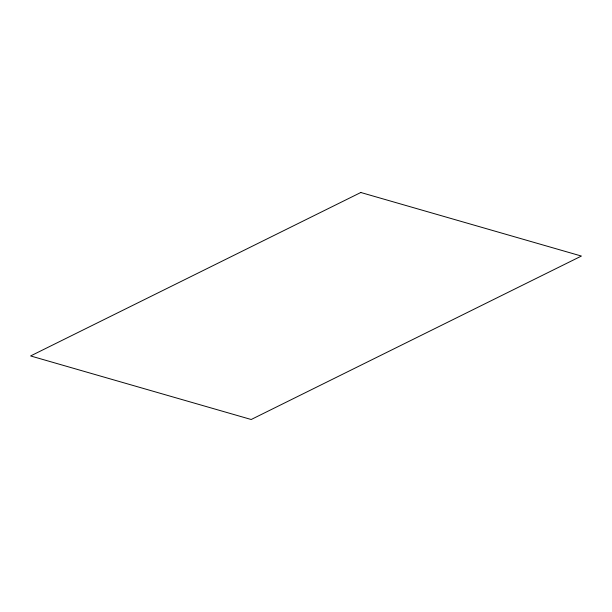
<?xml version="1.0" encoding="UTF-8"?>
<svg xmlns="http://www.w3.org/2000/svg" width="612" height="612" viewBox="0 0 612 612"><rect width="100%" height="100%" fill="white"/><g stroke="black" fill="none" stroke-linecap="round" stroke-linejoin="round"><path stroke-width="0.92" d="M360.805 192.497L30.6 355.947L251.195 419.503L581.4 256.053L360.805 192.497"/></g></svg>
